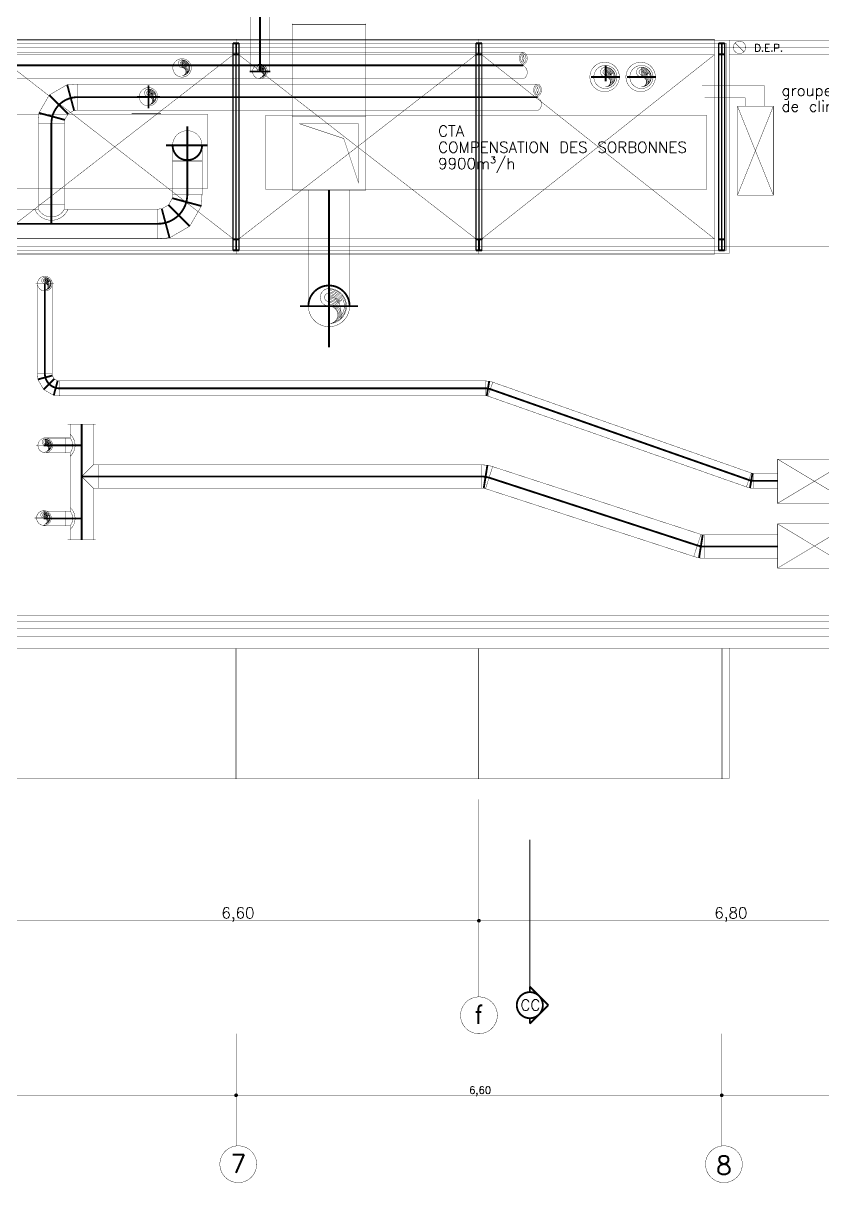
# Model space of a CAD drawing. Header units: inches. Extents: x -511311 to -456756, y 27559 to 65477.
# Drawn here: x -478382 to -467515, y 27651 to 43406 of the extents above; entities that cross this region are included whole.
import ezdxf

# ---------------------------------------------------------------- set-up
doc = ezdxf.new("R2010")
doc.units = ezdxf.units.IN
doc.header["$MEASUREMENT"] = 0
for name, pattern in [('Achse', [115, 0, -40, 75, 0]), ('AXES2', [1125, 750, -125, 125, -125]), ('CACHE', [750, 500, -250]), ('DISCONTINU2', [375, 250, -125]), ('GRILLE', [400, 200, -200]), ('HIDDENX2', [750, 500, -250]), ('pontille 1', [133.333333, 66.666667, -66.666667]), ('Tiretet', [546.805537, 264.583325, -105.833328, 70.555556, -105.833328])]:
    doc.linetypes.add(name, pattern=pattern)
for name, color, linetype in [('00  ISOFRAN', 7, 'Continuous'), ('00 AXES', 7, 'Continuous'), ('00 cotations', 7, 'Continuous'), ('00 hachures', 7, 'Continuous'), ('00 poutres', 7, 'Continuous'), ('00 traits de coupes', 7, 'Continuous'), ('00 équipements siretec', 7, 'Continuous'), ('ArchiCAD', 7, 'Continuous'), ('CLIMATISATION', 7, 'Continuous'), ('DF ActivitÈ REPRISE', 7, 'Continuous'), ('DF ActivitÈ REPRISE_A', 7, 'Continuous'), ('DF ActivitÈ REPRISE_C', 7, 'Continuous'), ('DF ActivitÈ SOUFFLAGE', 7, 'Continuous'), ('DF ActivitÈ SOUFFLAGE_A', 7, 'Continuous'), ('DF ActivitÈ SOUFFLAGE_F', 7, 'Continuous'), ('Extraction Sorbonne', 7, 'Continuous'), ('Extraction Sorbonne_A', 7, 'Continuous'), ('Extraction Sorbonne_F', 7, 'Continuous'), ('mobiliers', 7, 'Continuous'), ('murs peripherique', 7, 'Continuous'), ('P_EP', 7, 'Continuous'), ('Soufflage Sorbonne', 7, 'Continuous'), ('Soufflage Sorbonne_A', 7, 'Continuous'), ('Soufflage Sorbonne_C', 7, 'Continuous'), ('VMC', 7, 'Continuous'), ('VMC_A', 7, 'Continuous')]:
    doc.layers.add(name, color=color, linetype=linetype)
doc.styles.get("Standard").update_dxf_attribs({"font": 'txt', "bigfont": 'BIGFONT.SHX'})
doc.dimstyles.new('Dimstyle_36', dxfattribs={"dimtxt": 150, "dimasz": 85.5, "dimexe": 0.18, "dimexo": 0, "dimgap": 0.09, "dimtad": 1, "dimtih": 1, "dimtoh": 1, "dimlfac": 0.001, "dimzin": 0, "dimdsep": 46, "dimtxsty": 'Standard', "dimblk": 'ARROWHEAD_11', "dimblk1": 'ARROWHEAD_11', "dimblk2": 'ARROWHEAD_11', "dimcen": 0.09, "dimclrd": 7, "dimclre": 7, "dimclrt": 7, "dimadec": 1, "dimazin": 0, "dimtfac": 1, "dimtdec": 4, "dimtmove": 0, "dimatfit": 3, "dimfxl": 1, "dimtolj": 1, "dimtzin": 0, "dimarcsym": 0})
doc.dimstyles.new('Dimstyle_37', dxfattribs={"dimtxt": 100, "dimasz": 85.5, "dimexe": 0.18, "dimexo": 0, "dimgap": 0.09, "dimtad": 1, "dimtih": 1, "dimtoh": 1, "dimlfac": 0.001, "dimzin": 0, "dimdsep": 46, "dimtxsty": 'Standard', "dimblk": 'ARROWHEAD_11', "dimblk1": 'ARROWHEAD_11', "dimblk2": 'ARROWHEAD_11', "dimcen": 0.09, "dimclrd": 7, "dimclre": 7, "dimclrt": 7, "dimadec": 1, "dimazin": 0, "dimtfac": 1, "dimtdec": 4, "dimtmove": 0, "dimatfit": 3, "dimfxl": 1, "dimtolj": 1, "dimtzin": 0, "dimarcsym": 0})

# ---------------------------------------------------------------- blocks, each defined once
blk = doc.blocks.new('IPE param_verti_65_42')
at = {"layer": 'mobiliers', "color": 0, "linetype": 'ByBlock', "const_width": 17.5}
for points in [[(40, 80), (-40, 80)], [(-40, 80), (-40, 70)], [(-40, 70), (-10.5, 70)], [(-3.5, 63), (-3.5, -63)], [(3.5, -63), (3.5, 63)], [(10.5, 70), (40, 70)], [(40, 70), (40, 80)], [(-10.5, -70), (-40, -70)], [(-40, -70), (-40, -80)], [(-40, -80), (40, -80)], [(40, -70), (10.5, -70)], [(40, -80), (40, -70)]]:
    blk.add_lwpolyline(points, dxfattribs=at)
for points in [[(-3.5, 63, 0.4142136), (-10.5, 70)], [(10.5, 70, 0.4142136), (3.5, 63)], [(-10.5, -70, 0.4142136), (-3.5, -63)], [(3.5, -63, 0.4142136), (10.5, -70)]]:
    blk.add_lwpolyline(points, format="xyb", dxfattribs=at)
blk = doc.blocks.new('Par soleil droit_40')
at = {"layer": 'mobiliers', "color": 7, "linetype": 'ByBlock', "const_width": 5}
blk.add_lwpolyline([(0, -75), (3300, -75), (3300, -25), (0, -25)], close=True, dxfattribs=at)
blk = doc.blocks.new('IPE param_incl_65_45')
at = {"layer": 'mobiliers', "color": 0, "linetype": 'ByBlock', "const_width": 17.5}
for points in [[(0, 40), (0, -40)], [(0, 40), (2820, 40)], [(0, 40), (2820, 40)], [(0, 40), (2820, 40)], [(0, 40), (2820, 40)], [(0, 40), (0, -40)], [(0, 0), (2820, 0)], [(2820, 8), (2820, 40)], [(2820, 40), (2820, 8)], [(2820, -40), (2820, 40)], [(2820, 40), (2820, -40)], [(2820, 4), (2820, 8)], [(2820, 8), (2820, 4)], [(2820, -3), (2820, -8)], [(2820, -8), (2820, -3)], [(2820, -8), (2820, -40)], [(2820, -40), (2820, -8)], [(0, -40), (2820, -40)], [(0, -40), (2820, -40)]]:
    blk.add_lwpolyline(points, dxfattribs=at)
blk = doc.blocks.new('IPE param_verti_65_41')
at = {"layer": 'mobiliers', "color": 0, "linetype": 'ByBlock', "const_width": 17.5}
for points in [[(40, 80), (-40, 80)], [(-40, 80), (-40, 70)], [(-40, 70), (-10.5, 70)], [(-3.5, 63), (-3.5, -63)], [(3.5, -63), (3.5, 63)], [(10.5, 70), (40, 70)], [(40, 70), (40, 80)], [(-10.5, -70), (-40, -70)], [(-40, -70), (-40, -80)], [(-40, -80), (40, -80)], [(40, -70), (10.5, -70)], [(40, -80), (40, -70)]]:
    blk.add_lwpolyline(points, dxfattribs=at)
for points in [[(-3.5, 63, 0.4142136), (-10.5, 70)], [(10.5, 70, 0.4142136), (3.5, 63)], [(-10.5, -70, 0.4142136), (-3.5, -63)], [(3.5, -63, 0.4142136), (10.5, -70)]]:
    blk.add_lwpolyline(points, format="xyb", dxfattribs=at)
blk = doc.blocks.new('Par soleil droit_67')
at = {"layer": 'mobiliers', "color": 7, "linetype": 'ByBlock', "const_width": 5}
blk.add_lwpolyline([(0, -75), (3200, -75), (3200, -25), (0, -25)], close=True, dxfattribs=at)
blk = doc.blocks.new('Par soleil droit_52')
at = {"layer": 'mobiliers', "color": 7, "linetype": 'ByBlock', "const_width": 5}
blk.add_lwpolyline([(0, -75), (3300, -75), (3300, -25), (0, -25)], close=True, dxfattribs=at)
blk = doc.blocks.new('Par soleil droit_71')
at = {"layer": 'mobiliers', "color": 7, "linetype": 'ByBlock', "const_width": 5}
blk.add_lwpolyline([(0, -75), (3200, -75), (3200, -25), (0, -25)], close=True, dxfattribs=at)
blk = doc.blocks.new('IPE param_verti_65_86')
at = {"layer": 'mobiliers', "color": 0, "linetype": 'ByBlock', "const_width": 17.5}
for points in [[(40, 80), (-40, 80)], [(-40, 80), (-40, 70)], [(-40, 70), (-10.5, 70)], [(-3.5, 63), (-3.5, -63)], [(3.5, -63), (3.5, 63)], [(10.5, 70), (40, 70)], [(40, 70), (40, 80)], [(-10.5, -70), (-40, -70)], [(-40, -70), (-40, -80)], [(-40, -80), (40, -80)], [(40, -70), (10.5, -70)], [(40, -80), (40, -70)]]:
    blk.add_lwpolyline(points, dxfattribs=at)
for points in [[(-3.5, 63, 0.4142136), (-10.5, 70)], [(10.5, 70, 0.4142136), (3.5, 63)], [(-10.5, -70, 0.4142136), (-3.5, -63)], [(3.5, -63, 0.4142136), (10.5, -70)]]:
    blk.add_lwpolyline(points, format="xyb", dxfattribs=at)
blk = doc.blocks.new('BEAM_4', base_point=(-468988, 40377))
at = {"layer": '00 poutres', "color": 1, "linetype": 'pontille 1', "const_width": 5}
for points in [[(-468988, 40477), (-483638, 40477)], [(-483638, 40477), (-483638, 40277)], [(-468988, 40477), (-468988, 40277)], [(-468988, 40277), (-483638, 40277)]]:
    blk.add_lwpolyline(points, dxfattribs=at)
at = {"layer": '00 poutres', "color": 30, "linetype": 'GRILLE', "const_width": 5}
blk.add_lwpolyline([(-468988, 40377), (-483638, 40377)], dxfattribs=at)
blk = doc.blocks.new('BEAM_7', base_point=(-468988, 43077))
at = {"layer": '00 poutres', "color": 7, "linetype": 'Continuous', "const_width": 5}
for points in [[(-468988, 43177), (-498488, 43177)], [(-468988, 43177), (-468988, 42977)], [(-468988, 42977), (-498488, 42977)]]:
    blk.add_lwpolyline(points, dxfattribs=at)
at = {"layer": '00 poutres', "color": 1, "linetype": 'Tiretet', "const_width": 5}
blk.add_lwpolyline([(-468988, 43077), (-498488, 43077)], dxfattribs=at)
blk = doc.blocks.new('*D67')
at = {"layer": '00 cotations', "color": 7, "linetype": 'Continuous'}
for points, const_width in [([(-478811, 31212, 1), (-478766, 31212, 1)], 5), ([(-478800, 31212, 1), (-478777, 31212, 1)], 22.5), ([(-472211, 31212, 1), (-472166, 31212, 1)], 5), ([(-472200, 31212, 1), (-472177, 31212, 1)], 22.5)]:
    blk.add_lwpolyline(points, format="xyb", close=True, dxfattribs=dict(at, const_width=const_width))
at = {"layer": '00 cotations', "color": 7, "linetype": 'Continuous', "const_width": 5}
for points in [[(-478788, 31235), (-478788, 31297)], [(-478766, 31212), (-472211, 31212)], [(-472188, 31235), (-472188, 31297)], [(-478788, 31128), (-478788, 31190)], [(-472188, 31128), (-472188, 31190)]]:
    blk.add_lwpolyline(points, dxfattribs=at)
at = {"layer": '00 cotations', "color": 7, "insert": (-475688, 31392), "char_height": 150, "attachment_point": 1}
blk.add_mtext('\\A1;{\\Ftxt.shx|c0;6,60}', dxfattribs=at)
blk = doc.blocks.new('ARROWHEAD_11')
at = {"color": 0, "linetype": 'Continuous'}
blk.add_line((0, 0), (-1, 0), dxfattribs=at)
at = {"color": 0, "linetype": 'Continuous', "const_width": 0.25}
blk.add_lwpolyline([(-0.125, 0, 1), (0.125, 0, 1)], format="xyb", close=True, dxfattribs=at)
blk = doc.blocks.new('*D68')
at = {"layer": '00 cotations', "color": 7, "linetype": 'Continuous'}
for points, const_width in [([(-472211, 31212, 1), (-472166, 31212, 1)], 5), ([(-472200, 31212, 1), (-472177, 31212, 1)], 22.5), ([(-465411, 31212, 1), (-465366, 31212, 1)], 5), ([(-465400, 31212, 1), (-465377, 31212, 1)], 22.5)]:
    blk.add_lwpolyline(points, format="xyb", close=True, dxfattribs=dict(at, const_width=const_width))
at = {"layer": '00 cotations', "color": 7, "linetype": 'Continuous', "const_width": 5}
for points in [[(-472188, 31235), (-472188, 31297)], [(-472166, 31212), (-465411, 31212)], [(-465389, 31235), (-465389, 31297)], [(-465366, 31212), (-465344, 31212)], [(-472188, 31128), (-472188, 31190)], [(-465389, 31128), (-465389, 31190)]]:
    blk.add_lwpolyline(points, dxfattribs=at)
at = {"layer": '00 cotations', "color": 7, "insert": (-468989, 31392), "char_height": 150, "attachment_point": 1}
blk.add_mtext('\\A1;{\\Ftxt.shx|c0;6,80}', dxfattribs=at)
blk = doc.blocks.new('*D73')
at = {"layer": '00 cotations', "color": 7, "linetype": 'Continuous'}
for points, const_width in [([(-482111, 28840, 1), (-482066, 28840, 1)], 5), ([(-482100, 28840, 1), (-482077, 28840, 1)], 22.5), ([(-475511, 28840, 1), (-475466, 28840, 1)], 5), ([(-475500, 28840, 1), (-475477, 28840, 1)], 22.5)]:
    blk.add_lwpolyline(points, format="xyb", close=True, dxfattribs=dict(at, const_width=const_width))
at = {"layer": '00 cotations', "color": 7, "linetype": 'Continuous', "const_width": 5}
for points in [[(-482088, 28862), (-482088, 28924)], [(-482066, 28840), (-475511, 28840)], [(-475488, 28862), (-475488, 28924)], [(-482088, 28755), (-482088, 28817)], [(-475488, 28755), (-475488, 28817)]]:
    blk.add_lwpolyline(points, dxfattribs=at)
at = {"layer": '00 cotations', "color": 7, "insert": (-478922, 28960), "char_height": 100, "attachment_point": 1}
blk.add_mtext('\\A1;{\\Ftxt.shx|c0;6,60}', dxfattribs=at)
blk = doc.blocks.new('*D74')
at = {"layer": '00 cotations', "color": 7, "linetype": 'Continuous'}
for points, const_width in [([(-475511, 28840, 1), (-475466, 28840, 1)], 5), ([(-475500, 28840, 1), (-475477, 28840, 1)], 22.5), ([(-468911, 28840, 1), (-468866, 28840, 1)], 5), ([(-468900, 28840, 1), (-468877, 28840, 1)], 22.5)]:
    blk.add_lwpolyline(points, format="xyb", close=True, dxfattribs=dict(at, const_width=const_width))
at = {"layer": '00 cotations', "color": 7, "linetype": 'Continuous', "const_width": 5}
for points in [[(-475488, 28862), (-475488, 28924)], [(-475466, 28840), (-468911, 28840)], [(-468888, 28862), (-468888, 28924)], [(-475488, 28755), (-475488, 28817)], [(-468888, 28755), (-468888, 28817)]]:
    blk.add_lwpolyline(points, dxfattribs=at)
at = {"layer": '00 cotations', "color": 7, "insert": (-472322, 28960), "char_height": 100, "attachment_point": 1}
blk.add_mtext('\\A1;{\\Ftxt.shx|c0;6,60}', dxfattribs=at)
blk = doc.blocks.new('*D75')
at = {"layer": '00 cotations', "color": 7, "linetype": 'Continuous'}
for points, const_width in [([(-468911, 28840, 1), (-468866, 28840, 1)], 5), ([(-468900, 28840, 1), (-468877, 28840, 1)], 22.5), ([(-462311, 28840, 1), (-462266, 28840, 1)], 5), ([(-462300, 28840, 1), (-462277, 28840, 1)], 22.5)]:
    blk.add_lwpolyline(points, format="xyb", close=True, dxfattribs=dict(at, const_width=const_width))
at = {"layer": '00 cotations', "color": 7, "linetype": 'Continuous', "const_width": 5}
for points in [[(-468888, 28862), (-468888, 28924)], [(-468866, 28840), (-462311, 28840)], [(-462288, 28862), (-462288, 28924)], [(-462266, 28840), (-462243, 28840)], [(-468888, 28755), (-468888, 28817)], [(-462288, 28755), (-462288, 28817)]]:
    blk.add_lwpolyline(points, dxfattribs=at)
at = {"layer": '00 cotations', "color": 7, "insert": (-465722, 28960), "char_height": 100, "attachment_point": 1}
blk.add_mtext('\\A1;{\\Ftxt.shx|c0;6,60}', dxfattribs=at)
blk = doc.blocks.new('CUTPLANE_6', base_point=(-471497, 57173))
at = {"layer": '00 traits de coupes', "color": 171, "linetype": 'Tiretet', "const_width": 17.5}
blk.add_lwpolyline([(-471497, 32314), (-471497, 30314)], dxfattribs=at)
at = {"layer": '00 traits de coupes', "color": 7, "linetype": 'Continuous', "const_width": 25}
blk.add_lwpolyline([(-471674, 30064, 1), (-471320, 30064, 1)], format="xyb", close=True, dxfattribs=at)
for points in [[(-471497, 30241), (-471497, 30314)], [(-471497, 30314), (-471247, 30064)], [(-471247, 30064), (-471497, 29814)], [(-471497, 29814), (-471497, 29888)]]:
    blk.add_lwpolyline(points, dxfattribs=at)
at = {"layer": 'ArchiCAD', "color": 7, "insert": (-471624, 29991), "char_height": 150, "attachment_point": 7}
blk.add_mtext('\\A1;{\\Ftxt.shx|c0;CC}', dxfattribs=at)

msp = doc.modelspace()

# ---------------------------------------------------------------- linework, layer by layer
at = {"layer": '00  ISOFRAN', "color": 7, "linetype": 'Continuous', "const_width": 5}
for points in [[(-475498.267, 34908.672), (-475498.267, 33140.768)], [(-475488.279, 34908.671), (-475488.279, 33140.279)], [(-472198.267, 34908.595), (-472198.267, 33140.768)], [(-472188.279, 34908.595), (-472188.279, 33140.279)], [(-468893.273, 34908.35), (-468893.273, 33140.523)], [(-468883.285, 34908.35), (-468883.285, 33140.034)], [(-468788.267, 34917.519), (-468788.267, 33140.768)], [(-483638.267, 33140.768), (-468788.267, 33140.768)]]:
    msp.add_lwpolyline(points, dxfattribs=at)
at = {"layer": '00 AXES', "color": 1, "linetype": 'Tiretet', "const_width": 5}
for points in [[(-475488.267, 28153.364), (-475488.267, 29676.699)], [(-468888.267, 29676.699), (-468888.267, 28153.364)]]:
    msp.add_lwpolyline(points, dxfattribs=at)
at = {"layer": '00 hachures', "color": 7, "linetype": 'Achse', "const_width": 5}
for points in [[(-468788.267, 43176.801), (-465168.267, 43176.801)], [(-468788.267, 42976.801), (-466288.267, 42976.801)], [(-461908.267, 35278.507), (-483638.267, 35279.013)], [(-461708.267, 35078.519), (-483638.267, 35078.519)]]:
    msp.add_lwpolyline(points, dxfattribs=at)
at = {"layer": '00 hachures', "color": 7, "linetype": 'DISCONTINU2', "const_width": 0.25}
for points in [[(-468988.267, 37976.802), (-466988.268, 37976.802), (-466988.268, 40476.801), (-468988.267, 40476.801)], [(-468788.267, 38176.802), (-467188.268, 38176.802), (-467188.268, 40275.961), (-468788.267, 40275.961)]]:
    msp.add_lwpolyline(points, close=True, dxfattribs=at)
at = {"layer": '00 équipements siretec', "color": 7, "linetype": 'Continuous', "const_width": 5}
for points in [[(-470679.998, 42676.308, 1), (-470279.998, 42676.308, 1)], [(-470190.414, 42676.308, 1), (-469790.414, 42676.308, 1)]]:
    msp.add_lwpolyline(points, format="xyb", close=True, dxfattribs=at)
at = {"layer": '00 équipements siretec', "color": 1, "linetype": 'Tiretet', "const_width": 5}
for points in [[(-472438.267, 29926.699, 1), (-471938.267, 29926.699, 1)], [(-475709.022, 27903.364, 1), (-475209.022, 27903.364, 1)], [(-469109.022, 27903.364, 1), (-468609.022, 27903.364, 1)]]:
    msp.add_lwpolyline(points, format="xyb", close=True, dxfattribs=at)
at = {"layer": 'CLIMATISATION', "color": 1, "linetype": 'Continuous', "const_width": 5}
for points in [[(-469157.378, 42554.62), (-468306.378, 42554.62), (-468306.378, 42278.01)], [(-469118.857, 42391.342), (-468570.309, 42391.342), (-468570.309, 42278.01)], [(-468674.745, 42278.01), (-468187.128, 41069.35)], [(-468674.745, 41069.35), (-468187.128, 42278.01)]]:
    msp.add_lwpolyline(points, dxfattribs=at)
msp.add_lwpolyline([(-468674.745, 42278.01), (-468187.128, 42278.01), (-468187.128, 41069.35), (-468674.745, 41069.35)], close=True, dxfattribs=at)
at = {"layer": 'DF ActivitÈ REPRISE', "color": 191, "linetype": 'CACHE', "const_width": 5}
for points in [[(-480524.122, 43011.006), (-471584.979, 43011.006)], [(-476223.545, 42903.185), (-476223.545, 42805.464)], [(-471584.979, 42833.506), (-471561.038, 42809.565)], [(-469979.488, 42803.987), (-469979.488, 42680.859)], [(-480524.122, 42656.006), (-471584.979, 42656.006)], [(-476907.118, 42181.694), (-476507.118, 42181.694)]]:
    msp.add_lwpolyline(points, dxfattribs=at)
for points in [[(-471584.979, 42833.506), (-471561.038, 42857.446, 0.414213562), (-471561.038, 43001.089, 0.198912367), (-471584.979, 43011.006, 0.198912367), (-471608.919, 43001.089, 0.414213562), (-471608.919, 42857.446)], [(-476347.782, 42798.645, 1), (-476097.782, 42798.645, 1)], [(-471584.979, 42857.441), (-471573.006, 42869.414, 0.414213562), (-471573.006, 42989.122, 0.198912367), (-471584.979, 42994.081, 0.198912367), (-471596.952, 42989.122, 0.414213562), (-471596.952, 42869.414)], [(-470136.988, 42675.505, 1), (-469821.988, 42675.505, 1)]]:
    msp.add_lwpolyline(points, format="xyb", close=True, dxfattribs=at)
for points in [[(-476223.545, 42907.434, 1), (-476223.545, 42801.215)], [(-476223.545, 42880.879, 1), (-476223.545, 42827.77)], [(-476223.545, 42694.996, 1), (-476223.545, 42907.434)], [(-476182.793, 42707.742, 0.812993423), (-476223.545, 42903.185)], [(-476172.137, 42723.149, 0.744252547), (-476223.545, 42894.687)], [(-476144.804, 42833.161, 0.3053369), (-476223.545, 42886.19)], [(-476152.955, 42830.64, 0.302733846), (-476223.545, 42877.692)], [(-476159.247, 42823.284, 0.320374696), (-476223.545, 42869.195)], [(-476165.826, 42815.591, 0.344394639), (-476223.545, 42860.697)], [(-476153.125, 42830.442, 0.178755976), (-476223.545, 42856.449)], [(-471576.605, 42884.105), (-471584.973, 42896.892, -0.306327148), (-471584.973, 42961.644), (-471576.605, 42974.431)], [(-471593.342, 42884.105), (-471584.973, 42896.892, 0.306327148), (-471584.973, 42961.644), (-471593.342, 42974.431)], [(-476158.648, 42823.984, 0.178755976), (-476223.545, 42847.951)], [(-476164.171, 42817.526, 0.178755976), (-476223.545, 42839.454)], [(-476169.694, 42811.068, 0.178755976), (-476223.545, 42830.956)], [(-476151.292, 42730.557, 0.485850036), (-476223.545, 42822.459)], [(-476159.55, 42732.563, 0.485850036), (-476223.545, 42813.961)], [(-476182.793, 42707.742, 0.66644385), (-476223.545, 42805.464)], [(-476223.545, 42694.996, 1), (-476223.545, 42801.215)], [(-476223.545, 42694.996, 0.150139779), (-476182.917, 42707.477)], [(-476152.811, 42742.911, 0.166910225), (-476165.345, 42826.611)], [(-471561.038, 42665.922, 0.414213562), (-471561.038, 42809.565)], [(-469979.488, 42809.341, 1), (-469979.488, 42675.505)], [(-469979.488, 42775.882, 1), (-469979.488, 42708.964)], [(-469979.488, 42541.67, 1), (-469979.488, 42809.341)], [(-469928.14, 42557.73, 0.812993423), (-469979.488, 42803.987)], [(-469914.714, 42577.142, 0.744252547), (-469979.488, 42793.281)], [(-469880.274, 42715.757, 0.3053369), (-469979.488, 42782.574)], [(-469890.545, 42712.581, 0.302733846), (-469979.488, 42771.867)], [(-469898.473, 42703.312, 0.320374696), (-469979.488, 42761.16)], [(-469906.762, 42693.619, 0.344394639), (-469979.488, 42750.453)], [(-469890.759, 42712.331, 0.178755976), (-469979.488, 42745.1)], [(-469897.718, 42704.194, 0.178755976), (-469979.488, 42734.393)], [(-469904.677, 42696.057, 0.178755976), (-469979.488, 42723.686)], [(-469911.636, 42687.921, 0.178755976), (-469979.488, 42712.979)], [(-469888.45, 42586.477, 0.485850036), (-469979.488, 42702.272)], [(-469890.363, 42602.042, 0.166910225), (-469906.156, 42707.505)], [(-471584.979, 42656.006, 0.198912367), (-471561.038, 42665.922)], [(-469898.854, 42589.004, 0.485850036), (-469979.488, 42691.566)], [(-469928.14, 42557.73, 0.66644385), (-469979.488, 42680.859)], [(-469979.488, 42541.67, 1), (-469979.488, 42675.505)], [(-469979.488, 42541.67, 0.150139779), (-469928.297, 42557.396)]]:
    msp.add_lwpolyline(points, format="xyb", dxfattribs=at)
for points in [[(-475870.988, 41164.954), (-475870.988, 42164.954), (-481870.988, 42164.954), (-481870.988, 41164.954)], [(-469089.113, 41150.392), (-469089.113, 42150.392), (-475089.113, 42150.392), (-475089.113, 41150.392)]]:
    msp.add_lwpolyline(points, close=True, dxfattribs=at)
at = {"layer": 'DF ActivitÈ REPRISE_A', "color": 7, "linetype": 'Continuous', "const_width": 25}
for points in [[(-480524.122, 42833.506), (-471584.979, 42833.506)], [(-470176.363, 42675.505), (-469782.613, 42675.505)], [(-476151.419, 41533.956), (-476151.419, 42003.209)], [(-476439.818, 41745.922), (-475879.174, 41745.922)]]:
    msp.add_lwpolyline(points, dxfattribs=at)
at = {"layer": 'DF ActivitÈ REPRISE_C', "color": 7, "linetype": 'Continuous', "const_width": 25}
msp.add_lwpolyline([(-476351.419, 41745.922, 1), (-475951.419, 41745.922)], format="xyb", dxfattribs=at)
at = {"layer": 'DF ActivitÈ SOUFFLAGE', "color": 6, "linetype": 'Continuous', "const_width": 5}
for points in [[(-470626.572, 42675.505, 1), (-470311.572, 42675.505, 1)], [(-471391.903, 42401.547), (-471367.962, 42425.488, 0.414213562), (-471367.962, 42569.131, 0.198912367), (-471391.903, 42579.047, 0.198912367), (-471415.843, 42569.131, 0.414213562), (-471415.843, 42425.488)], [(-471391.903, 42425.482), (-471379.93, 42437.455, 0.414213562), (-471379.93, 42557.163, 0.198912367), (-471391.903, 42562.122, 0.198912367), (-471403.876, 42557.163, 0.414213562), (-471403.876, 42437.455)], [(-476804.124, 42406.175, 1), (-476554.124, 42406.175, 1)]]:
    msp.add_lwpolyline(points, format="xyb", close=True, dxfattribs=at)
for points in [[(-470469.072, 42809.341, 1), (-470469.072, 42675.505)], [(-470469.072, 42775.882, 1), (-470469.072, 42708.964)], [(-470469.072, 42541.67, 1), (-470469.072, 42809.341)], [(-470417.724, 42557.73, 0.812993423), (-470469.072, 42803.988)], [(-470404.298, 42577.142, 0.744252547), (-470469.072, 42793.281)], [(-470369.858, 42715.757, 0.3053369), (-470469.072, 42782.574)], [(-470380.129, 42712.581, 0.302733846), (-470469.072, 42771.867)], [(-470388.057, 42703.312, 0.320374696), (-470469.072, 42761.16)], [(-470396.346, 42693.619, 0.344394639), (-470469.072, 42750.453)], [(-470380.343, 42712.331, 0.178755976), (-470469.072, 42745.1)], [(-470387.302, 42704.194, 0.178755976), (-470469.072, 42734.393)], [(-470394.261, 42696.057, 0.178755976), (-470469.072, 42723.686)], [(-470401.22, 42687.921, 0.178755976), (-470469.072, 42712.979)], [(-470378.034, 42586.477, 0.485850036), (-470469.072, 42702.272)], [(-470379.947, 42602.042, 0.166910225), (-470395.74, 42707.505)], [(-471383.529, 42452.146), (-471391.897, 42464.933, -0.306327148), (-471391.897, 42529.685), (-471383.529, 42542.472)], [(-471400.266, 42452.146), (-471391.897, 42464.933, 0.306327148), (-471391.897, 42529.685), (-471400.266, 42542.472)], [(-470388.438, 42589.004, 0.485850036), (-470469.072, 42691.566)], [(-470417.724, 42557.73, 0.66644385), (-470469.072, 42680.859)], [(-470469.072, 42541.67, 1), (-470469.072, 42675.505)], [(-470469.072, 42541.67, 0.150139779), (-470417.881, 42557.396)], [(-476679.124, 42512.393, 1), (-476679.124, 42406.175)], [(-476679.124, 42485.839, 1), (-476679.124, 42432.729)], [(-476679.124, 42299.956, 1), (-476679.124, 42512.393)], [(-476638.371, 42312.702, 0.812993423), (-476679.124, 42508.145)], [(-476627.716, 42328.109, 0.744252547), (-476679.124, 42499.647)], [(-476600.382, 42438.12, 0.3053369), (-476679.124, 42491.15)], [(-476608.534, 42435.6, 0.302733846), (-476679.124, 42482.652)], [(-476614.826, 42428.243, 0.320374696), (-476679.124, 42474.155)], [(-476621.405, 42420.551, 0.344394639), (-476679.124, 42465.657)], [(-476608.704, 42435.401, 0.178755976), (-476679.124, 42461.408)], [(-476614.227, 42428.944, 0.178755976), (-476679.124, 42452.911)], [(-476619.75, 42422.486, 0.178755976), (-476679.124, 42444.413)], [(-476625.273, 42416.028, 0.178755976), (-476679.124, 42435.916)], [(-476606.871, 42335.517, 0.485850036), (-476679.124, 42427.418)], [(-476615.129, 42337.523, 0.485850036), (-476679.124, 42418.921)], [(-476638.371, 42312.702, 0.66644385), (-476679.124, 42410.423)], [(-476679.124, 42299.956, 1), (-476679.124, 42406.175)], [(-476608.389, 42347.871, 0.166910225), (-476620.923, 42431.571)], [(-476679.124, 42299.956, 0.150139779), (-476638.496, 42312.437)], [(-471391.903, 42224.047, 0.198912367), (-471367.962, 42233.964)], [(-471367.962, 42233.964, 0.414213562), (-471367.962, 42377.607)], [(-475951.419, 41745.922, 1), (-476351.419, 41745.922)], [(-478225.959, 40880.82, 0.669070141), (-477770.959, 40880.82)], [(-478175.959, 40880.82, 0.607540603), (-477820.959, 40880.82)]]:
    msp.add_lwpolyline(points, format="xyb", dxfattribs=at)
for points in [[(-470469.072, 42803.988), (-470469.072, 42680.859)], [(-478027.524, 42430.612), (-477784.037, 42571.19)], [(-477784.037, 42571.19), (-477643.459, 42579.047)], [(-477643.459, 42579.047), (-477643.459, 42224.047)], [(-477643.459, 42579.047), (-471391.903, 42579.047)], [(-478168.102, 42187.125), (-478027.524, 42430.612)], [(-476679.124, 42508.145), (-476679.124, 42410.423)], [(-471391.903, 42401.547), (-471367.962, 42377.607)], [(-477690.318, 42221.428), (-477643.459, 42224.047)], [(-477643.459, 42224.047), (-471391.903, 42224.047)], [(-478175.959, 42046.547), (-478168.102, 42187.125)], [(-477820.959, 42046.547), (-477818.34, 42093.406)], [(-477818.34, 42093.406), (-477771.481, 42174.569)], [(-477771.481, 42174.569), (-477690.318, 42221.428)], [(-478175.959, 40945.82), (-478175.959, 42046.547)], [(-478175.959, 42046.547), (-477820.959, 42046.547)], [(-477820.959, 40945.82), (-477820.959, 42046.547)], [(-476351.419, 41533.956), (-476351.419, 41745.922)], [(-475951.419, 41533.956), (-475951.419, 41745.922)], [(-476351.419, 41080.82), (-476351.419, 41533.956)], [(-476351.419, 41533.956), (-475951.419, 41533.956)], [(-475951.419, 41080.82), (-475951.419, 41533.956)], [(-476407.17, 40936.57), (-476354.371, 41028.021)], [(-476354.371, 41028.021), (-476351.419, 41080.82)], [(-476351.419, 41080.82), (-475951.419, 41080.82)], [(-475960.273, 40922.423), (-475951.419, 41080.82)], [(-482945.399, 40880.82), (-478175.959, 40880.82)], [(-478175.959, 40880.82), (-478175.959, 40945.82)], [(-477820.959, 40945.82), (-478175.959, 40945.82)], [(-477820.959, 40880.82), (-477820.959, 40945.82)], [(-477820.959, 40880.82), (-477256.508, 40880.82)], [(-477256.508, 40880.82), (-476551.419, 40880.82)], [(-476551.419, 40880.82), (-476498.62, 40883.771)], [(-476551.419, 40880.82), (-476551.419, 40480.82)], [(-476498.62, 40883.771), (-476407.17, 40936.57)], [(-476118.67, 40648.071), (-475960.273, 40922.423)], [(-476393.022, 40489.673), (-476118.67, 40648.071)], [(-476551.419, 40480.82), (-476393.022, 40489.673)], [(-491707.032, 40480.82), (-476551.419, 40480.82)]]:
    msp.add_lwpolyline(points, dxfattribs=at)
at = {"layer": 'DF ActivitÈ SOUFFLAGE_A', "color": 7, "linetype": 'Continuous', "const_width": 25}
for points in [[(-470466.882, 42614.411), (-470466.882, 42835.517)], [(-476679.124, 42249.925), (-476679.124, 42562.425)], [(-470665.947, 42675.505), (-470272.197, 42675.505)], [(-477643.459, 42401.547), (-471391.903, 42401.547)], [(-476835.374, 42406.175), (-476522.874, 42406.175)], [(-477998.459, 40945.82), (-477998.459, 42046.547)], [(-476151.419, 41080.82), (-476151.419, 41533.956)], [(-477998.459, 40680.82), (-477998.459, 40945.82)], [(-491707.032, 40680.82), (-476551.419, 40680.82)]]:
    msp.add_lwpolyline(points, dxfattribs=at)
for points in [[(-477643.459, 42401.547, 0.414213562), (-477998.459, 42046.547)], [(-476551.419, 40680.82, 0.414213562), (-476151.419, 41080.82)]]:
    msp.add_lwpolyline(points, format="xyb", dxfattribs=at)
at = {"layer": 'DF ActivitÈ SOUFFLAGE_F', "color": 7, "linetype": 'Continuous', "const_width": 25}
for points in [[(-477690.318, 42221.428), (-477784.037, 42571.19)], [(-477771.481, 42174.569), (-478027.524, 42430.612)], [(-477818.34, 42093.406), (-478168.102, 42187.125)], [(-476354.371, 41028.021), (-475960.273, 40922.423)], [(-476498.62, 40883.771), (-476393.022, 40489.673)], [(-476407.17, 40936.57), (-476118.67, 40648.071)]]:
    msp.add_lwpolyline(points, dxfattribs=at)
at = {"layer": 'Extraction Sorbonne', "color": 82, "linetype": 'CACHE', "const_width": 5}
for points in [[(-478212.559, 39867.806), (-477962.559, 39867.806)], [(-478206.499, 37670.314), (-477956.499, 37670.314)], [(-478225.082, 36683.63), (-477975.082, 36683.63)]]:
    msp.add_lwpolyline(points, dxfattribs=at)
for points in [[(-478187.559, 39867.806, 1), (-477987.559, 39867.806, 1)], [(-478181.499, 37670.314, 1), (-477981.499, 37670.314, 1)], [(-478200.082, 36683.63, 1), (-478000.082, 36683.63, 1)]]:
    msp.add_lwpolyline(points, format="xyb", close=True, dxfattribs=at)
at = {"layer": 'Extraction Sorbonne', "color": 82, "linetype": 'AXES2', "const_width": 5}
for points in [[(-478187.559, 39867.806), (-478187.559, 38645.323)], [(-478087.559, 39949.382), (-478087.559, 39871.205)], [(-477987.559, 39867.806), (-477987.559, 38645.323)], [(-478187.559, 38645.323), (-478183.132, 38566.124)], [(-477987.559, 38645.323), (-478187.559, 38645.323)], [(-477987.559, 38645.323), (-477986.083, 38618.923)], [(-477986.083, 38618.923), (-477959.684, 38573.198)], [(-478183.132, 38566.124), (-478103.933, 38428.948)], [(-477959.684, 38573.198), (-477913.958, 38546.798)], [(-477913.958, 38546.798), (-477887.559, 38545.323)], [(-477887.559, 38545.323), (-477887.559, 38345.323)], [(-477887.559, 38545.323), (-472099.243, 38545.323)], [(-472099.243, 38545.323), (-472048.487, 38543.027)], [(-472099.243, 38545.323), (-472099.243, 38345.323)], [(-471999.837, 38528.375), (-472066.108, 38339.673)], [(-472048.487, 38543.027), (-471999.837, 38528.375)], [(-471999.837, 38528.375), (-468487.015, 37294.686)], [(-478103.933, 38428.948), (-477966.757, 38349.75)], [(-477966.757, 38349.75), (-477887.559, 38345.323)], [(-477887.559, 38345.323), (-472099.243, 38345.323)], [(-472099.243, 38345.323), (-472082.436, 38343.9)], [(-472082.436, 38343.9), (-472066.108, 38339.673)], [(-472066.108, 38339.673), (-468553.287, 37105.985)], [(-477398.089, 37959.782), (-477776.089, 37959.782)], [(-477744.589, 37770.314), (-477744.589, 37959.782)], [(-477429.589, 37404.658), (-477429.589, 37959.782)], [(-477809.589, 37770.314), (-478103.409, 37770.314)], [(-478081.499, 37751.89), (-478081.499, 37673.713)], [(-477744.589, 37770.314), (-477809.589, 37770.314)], [(-477809.589, 37570.314), (-477809.589, 37770.314)], [(-477809.589, 37570.314), (-478103.409, 37570.314)], [(-477744.589, 37570.314), (-477809.589, 37570.314)], [(-477744.589, 37173.697), (-477744.589, 37570.314)], [(-477429.589, 37404.658), (-477587.089, 37247.158)], [(-477429.589, 37404.658), (-477364.589, 37404.658)], [(-477364.589, 37089.658), (-477364.589, 37404.658)], [(-477364.589, 37404.658), (-472147.523, 37404.658)], [(-472147.523, 37404.658), (-472073.017, 37401.936)], [(-472147.523, 37404.658), (-472147.523, 37089.658)], [(-472001.325, 37381.471), (-472098.791, 37081.929)], [(-472073.017, 37401.936), (-472001.325, 37381.471)], [(-472001.325, 37381.471), (-469171.219, 36460.607)], [(-468128.484, 37482.479), (-467128.503, 36882.49)], [(-468128.484, 36882.49), (-467128.503, 37482.479)], [(-477429.589, 37089.658), (-477587.089, 37247.158)], [(-468487.015, 37294.686), (-468553.287, 37105.985)], [(-468487.015, 37294.686), (-468470.687, 37290.459)], [(-468470.687, 37290.459), (-468453.88, 37289.037)], [(-468453.88, 37289.037), (-468453.88, 37089.037)], [(-468453.88, 37289.037), (-468128.484, 37289.037)], [(-477744.589, 37173.697), (-477744.589, 36777.08)], [(-477429.589, 37089.658), (-477429.589, 36387.611)], [(-477429.589, 37089.658), (-477364.589, 37089.658)], [(-477364.589, 37089.658), (-472147.523, 37089.658)], [(-472147.523, 37089.658), (-472122.853, 37087.713)], [(-472122.853, 37087.713), (-472098.791, 37081.929)], [(-472098.791, 37081.929), (-469268.685, 36161.065)], [(-468553.287, 37105.985), (-468504.637, 37091.333)], [(-468504.637, 37091.333), (-468453.88, 37089.037)], [(-468453.88, 37089.037), (-468128.484, 37089.037)], [(-477809.589, 36777.08), (-478103.409, 36777.08)], [(-478100.082, 36765.206), (-478100.082, 36687.029)], [(-477744.589, 36777.08), (-477809.589, 36777.08)], [(-477809.589, 36777.08), (-477809.589, 36577.08)], [(-477809.589, 36577.08), (-478103.409, 36577.08)], [(-477744.589, 36577.08), (-477809.589, 36577.08)], [(-477744.589, 36577.08), (-477744.589, 36387.611)], [(-468128.484, 36602.83), (-467128.503, 36002.841)], [(-468128.484, 36002.841), (-467128.503, 36602.83)], [(-469171.219, 36460.607), (-469268.685, 36161.065)], [(-469171.219, 36460.607), (-469147.158, 36454.822)], [(-469147.158, 36454.822), (-469122.487, 36452.878)], [(-469122.487, 36452.878), (-469122.487, 36137.878)], [(-469122.487, 36452.878), (-468128.484, 36452.878)], [(-477398.089, 36387.611), (-477776.089, 36387.611)], [(-469268.685, 36161.065), (-469196.993, 36140.599)], [(-469196.993, 36140.599), (-469122.487, 36137.878)], [(-469122.487, 36137.878), (-468128.484, 36137.878)]]:
    msp.add_lwpolyline(points, dxfattribs=at)
for points in [[(-478087.559, 39952.781, 1), (-478087.559, 39867.806)], [(-478087.559, 39931.537, 1), (-478087.559, 39889.049)], [(-478087.559, 39782.831, 1), (-478087.559, 39952.781)], [(-478054.957, 39793.028, 0.812993423), (-478087.559, 39949.382)], [(-478046.432, 39805.353, 0.744252547), (-478087.559, 39942.584)], [(-478024.565, 39893.362, 0.3053369), (-478087.559, 39935.786)], [(-478031.087, 39891.346, 0.302733846), (-478087.559, 39928.988)], [(-478036.12, 39885.46, 0.320374696), (-478087.559, 39922.19)], [(-478041.383, 39879.307, 0.344394639), (-478087.559, 39915.392)], [(-478031.222, 39891.187, 0.178755976), (-478087.559, 39911.993)], [(-478035.641, 39886.021, 0.178755976), (-478087.559, 39905.195)], [(-478040.059, 39880.854, 0.178755976), (-478087.559, 39898.397)], [(-478044.478, 39875.688, 0.178755976), (-478087.559, 39891.599)], [(-478029.756, 39811.28, 0.485850036), (-478087.559, 39884.801)], [(-478036.362, 39812.884, 0.485850036), (-478087.559, 39878.003)], [(-478054.957, 39793.028, 0.66644385), (-478087.559, 39871.205)], [(-478087.559, 39782.831, 1), (-478087.559, 39867.806)], [(-478030.971, 39821.162, 0.166910225), (-478040.998, 39888.123)], [(-478087.559, 39782.831, 0.150139779), (-478055.056, 39792.815)], [(-477744.589, 37520.314, 0.45110799), (-477744.589, 37820.314)], [(-478081.499, 37755.289, 1), (-478081.499, 37670.314)], [(-478081.499, 37734.045, 1), (-478081.499, 37691.557)], [(-478081.499, 37585.339, 1), (-478081.499, 37755.289)], [(-478048.897, 37595.536, 0.812993423), (-478081.499, 37751.89)], [(-478040.373, 37607.861, 0.744252547), (-478081.499, 37745.092)], [(-478018.506, 37695.87, 0.3053369), (-478081.499, 37738.294)], [(-478025.027, 37693.854, 0.302733846), (-478081.499, 37731.496)], [(-478030.061, 37687.969, 0.320374696), (-478081.499, 37724.698)], [(-478035.324, 37681.815, 0.344394639), (-478081.499, 37717.9)], [(-478025.163, 37693.695, 0.178755976), (-478081.499, 37714.501)], [(-478029.582, 37688.529, 0.178755976), (-478081.499, 37707.703)], [(-478034, 37683.363, 0.178755976), (-478081.499, 37700.905)], [(-478038.419, 37678.197, 0.178755976), (-478081.499, 37694.107)], [(-478023.697, 37613.788, 0.485850036), (-478081.499, 37687.309)], [(-478030.303, 37615.392, 0.485850036), (-478081.499, 37680.511)], [(-478048.897, 37595.536, 0.66644385), (-478081.499, 37673.713)], [(-478081.499, 37585.339, 1), (-478081.499, 37670.314)], [(-478024.912, 37623.671, 0.166910225), (-478034.939, 37690.631)], [(-477744.589, 37570.314, 0.358190648), (-477744.589, 37770.314)], [(-478081.499, 37585.339, 0.150139779), (-478048.997, 37595.324)], [(-478100.082, 36768.605, 1), (-478100.082, 36683.63)], [(-478100.082, 36747.361, 1), (-478100.082, 36704.874)], [(-478100.082, 36598.655, 1), (-478100.082, 36768.605)], [(-478067.48, 36608.852, 0.812993423), (-478100.082, 36765.206)], [(-478058.956, 36621.177, 0.744252547), (-478100.082, 36758.408)], [(-478037.089, 36709.186, 0.3053369), (-478100.082, 36751.61)], [(-478043.61, 36707.17, 0.302733846), (-478100.082, 36744.812)], [(-478048.644, 36701.285, 0.320374696), (-478100.082, 36738.014)], [(-478053.907, 36695.131, 0.344394639), (-478100.082, 36731.216)], [(-478043.746, 36707.011, 0.178755976), (-478100.082, 36727.817)], [(-478048.164, 36701.845, 0.178755976), (-478100.082, 36721.019)], [(-478052.583, 36696.679, 0.178755976), (-478100.082, 36714.221)], [(-477744.589, 36527.08, 0.45110799), (-477744.589, 36827.08)], [(-477744.589, 36577.08, 0.358190648), (-477744.589, 36777.08)], [(-478057.001, 36691.513, 0.178755976), (-478100.082, 36707.423)], [(-478042.28, 36627.104, 0.485850036), (-478100.082, 36700.625)], [(-478048.886, 36628.708, 0.485850036), (-478100.082, 36693.827)], [(-478067.48, 36608.852, 0.66644385), (-478100.082, 36687.029)], [(-478100.082, 36598.655, 1), (-478100.082, 36683.63)], [(-478100.082, 36598.655, 0.150139779), (-478067.579, 36608.64)], [(-478043.495, 36636.987, 0.166910225), (-478053.522, 36703.947)]]:
    msp.add_lwpolyline(points, format="xyb", dxfattribs=at)
for points in [[(-468128.484, 37482.479), (-467128.503, 37482.479), (-467128.503, 36882.49), (-468128.484, 36882.49)], [(-468128.484, 36602.83), (-467128.503, 36602.83), (-467128.503, 36002.841), (-468128.484, 36002.841)]]:
    msp.add_lwpolyline(points, close=True, dxfattribs=at)
at = {"layer": 'Extraction Sorbonne_A', "color": 7, "linetype": 'Continuous', "const_width": 25}
for points in [[(-478087.559, 39867.806), (-478087.559, 38645.323)], [(-477887.559, 38445.323), (-472099.243, 38445.323)], [(-472032.972, 38434.024), (-468520.151, 37200.335)], [(-477587.089, 37173.697), (-477587.089, 37959.782)], [(-477809.589, 37670.314), (-478103.409, 37670.314)], [(-477587.089, 37670.314), (-477809.589, 37670.314)], [(-477587.089, 37247.158), (-477364.589, 37247.158)], [(-477587.089, 37173.697), (-477587.089, 36387.611)], [(-477364.589, 37247.158), (-472147.523, 37247.158)], [(-472050.058, 37231.7), (-469219.952, 36310.836)], [(-468453.88, 37189.037), (-468128.484, 37189.037)], [(-477809.589, 36677.08), (-478103.409, 36677.08)], [(-477587.089, 36677.08), (-477809.589, 36677.08)], [(-469122.487, 36295.378), (-468128.484, 36295.378)]]:
    msp.add_lwpolyline(points, dxfattribs=at)
for points in [[(-478087.559, 38645.323, 0.414213562), (-477887.559, 38445.323)], [(-472032.972, 38434.024, 0.084636191), (-472099.243, 38445.323)], [(-472050.058, 37231.7, 0.078806779), (-472147.523, 37247.158)], [(-468520.151, 37200.335, 0.084636191), (-468453.88, 37189.037)], [(-469219.952, 36310.836, 0.078806779), (-469122.487, 36295.378)]]:
    msp.add_lwpolyline(points, format="xyb", dxfattribs=at)
at = {"layer": 'Extraction Sorbonne_F', "color": 7, "linetype": 'Continuous', "const_width": 25}
for points in [[(-477986.083, 38618.923), (-478183.132, 38566.124)], [(-477959.684, 38573.198), (-478103.933, 38428.948)], [(-477913.958, 38546.798), (-477966.757, 38349.75)], [(-472082.436, 38343.9), (-472048.487, 38543.027)], [(-472122.853, 37087.713), (-472073.017, 37401.936)], [(-468470.687, 37290.459), (-468504.637, 37091.333)], [(-469147.158, 36454.822), (-469196.993, 36140.599)]]:
    msp.add_lwpolyline(points, dxfattribs=at)
at = {"layer": 'murs peripherique', "color": 7, "linetype": 'Continuous', "const_width": 5}
for points in [[(-468988.267, 43176.801), (-468788.267, 43176.801)], [(-468988.267, 40276.801), (-468988.267, 43176.654)], [(-468788.267, 40276.801), (-468788.267, 43177.145)], [(-468788.267, 43176.801), (-468788.267, 40276.801)], [(-468788.267, 40276.801), (-468788.267, 43176.801)], [(-468988.267, 43136.801), (-468828.267, 43136.801)], [(-468828.267, 43136.801), (-468828.267, 40316.801)], [(-468828.267, 40316.801), (-468988.267, 40316.801)], [(-468788.267, 40276.801), (-468988.267, 40276.801)], [(-465538.205, 35359.071), (-483638.267, 35359.071)], [(-461598.267, 34908.348), (-483638.267, 34908.861)]]:
    msp.add_lwpolyline(points, dxfattribs=at)
at = {"layer": 'murs peripherique', "color": 1, "linetype": 'Tiretet', "const_width": 5}
for points in [[(-511308.535, 43076.801), (-459358.126, 43076.801)], [(-511308.535, 40376.801), (-459358.126, 40376.801)], [(-511308.535, 35178.519), (-459469.292, 35178.519)], [(-472188.267, 32861.919), (-472188.267, 30176.699)]]:
    msp.add_lwpolyline(points, dxfattribs=at)
at = {"layer": 'murs peripherique', "color": 1, "linetype": 'Achse', "const_width": 5}
for points in [[(-478748.267, 42976.801), (-475528.267, 40476.609)], [(-475528.267, 42976.801), (-478748.267, 40476.609)], [(-472229.979, 42976.801), (-475449.979, 40476.609)], [(-475449.979, 42976.801), (-472229.979, 40476.609)], [(-472148.267, 40476.609), (-468988.267, 42976.801)], [(-468988.267, 40476.801), (-472148.267, 42976.801)]]:
    msp.add_lwpolyline(points, dxfattribs=at)
at = {"layer": 'P_EP', "color": 1, "linetype": 'Continuous', "const_width": 5}
msp.add_lwpolyline([(-468731.052, 43078.098, 1), (-468563.052, 43078.098, 1)], format="xyb", close=True, dxfattribs=at)
msp.add_lwpolyline([(-468706.449, 43137.495), (-468587.655, 43018.701)], dxfattribs=at)
at = {"layer": 'Soufflage Sorbonne', "color": 70, "linetype": 'Continuous', "const_width": 5}
for points in [[(-474725.987, 42139.486), (-474725.987, 43401.331)], [(-473725.987, 43386.331), (-474725.987, 43386.331)], [(-473725.987, 42139.486), (-473725.987, 43401.331)], [(-474505.987, 41139.486), (-474505.987, 39562.494)], [(-473945.987, 41139.486), (-473945.987, 39562.494)], [(-474225.987, 39790.906), (-474225.987, 39572.011)]]:
    msp.add_lwpolyline(points, dxfattribs=at)
for points in [[(-474725.987, 42139.486), (-474725.987, 41139.486), (-473725.987, 41139.486), (-473725.987, 42139.486)], [(-474625.987, 42039.486), (-474025.987, 41839.486), (-473825.987, 41239.486), (-473825.987, 42039.486)]]:
    msp.add_lwpolyline(points, close=True, dxfattribs=at)
msp.add_lwpolyline([(-474505.987, 39562.494, 1), (-473945.987, 39562.494, 1)], format="xyb", close=True, dxfattribs=at)
for points in [[(-474225.987, 39800.424, 1), (-474225.987, 39562.494)], [(-474225.987, 39740.941, 1), (-474225.987, 39621.976)], [(-474225.987, 39324.564, 1), (-474225.987, 39800.424)], [(-474134.701, 39353.115, 0.812993423), (-474225.987, 39790.906)], [(-474110.832, 39387.626, 0.744252547), (-474225.987, 39771.872)], [(-474049.606, 39634.052, 0.3053369), (-474225.987, 39752.838)], [(-474067.865, 39628.406, 0.302733846), (-474225.987, 39733.803)], [(-474081.959, 39611.927, 0.320374696), (-474225.987, 39714.769)], [(-474505.987, 39562.494, 1), (-473945.987, 39562.494)], [(-474096.696, 39594.696, 0.344394639), (-474225.987, 39695.734)], [(-474068.245, 39627.961, 0.178755976), (-474225.987, 39686.217)], [(-474080.617, 39613.496, 0.178755976), (-474225.987, 39667.183)], [(-474092.989, 39599.031, 0.178755976), (-474225.987, 39648.148)], [(-474105.361, 39584.565, 0.178755976), (-474225.987, 39629.114)], [(-474064.141, 39404.221, 0.485850036), (-474225.987, 39610.08)], [(-474082.637, 39408.713, 0.485850036), (-474225.987, 39591.045)], [(-474134.701, 39353.115, 0.66644385), (-474225.987, 39572.011)], [(-474225.987, 39324.564, 1), (-474225.987, 39562.494)], [(-474067.542, 39431.893, 0.166910225), (-474095.618, 39619.381)], [(-474225.987, 39324.564, 0.150139779), (-474134.98, 39352.521)]]:
    msp.add_lwpolyline(points, format="xyb", dxfattribs=at)
at = {"layer": 'Soufflage Sorbonne_A', "color": 7, "linetype": 'Continuous', "const_width": 25}
for points in [[(-474225.987, 41139.486), (-474225.987, 39562.494)], [(-474225.987, 39212.494), (-474225.987, 39912.494)], [(-474617.987, 39562.494), (-473833.987, 39562.494)], [(-474575.987, 39562.494), (-473875.987, 39562.494)], [(-474225.987, 39562.494), (-474225.987, 39002.494)]]:
    msp.add_lwpolyline(points, dxfattribs=at)
at = {"layer": 'Soufflage Sorbonne_C', "color": 7, "linetype": 'Continuous', "const_width": 25}
msp.add_lwpolyline([(-473945.987, 39562.494, 1), (-474505.987, 39562.494)], format="xyb", dxfattribs=at)
at = {"layer": 'VMC', "color": 1, "linetype": 'Continuous', "const_width": 5}
for points in [[(-475289.63, 42750.951), (-475289.63, 44178.349)], [(-475039.63, 42750.951), (-475039.63, 44178.349)], [(-475164.63, 42832.527), (-475164.63, 42754.35)]]:
    msp.add_lwpolyline(points, dxfattribs=at)
for points in [[(-475064.63, 42750.951, 1), (-475264.63, 42750.951)], [(-475264.63, 42750.951, 1), (-475064.63, 42750.951)], [(-475164.63, 42835.926, 1), (-475164.63, 42750.951)], [(-475164.63, 42814.682, 1), (-475164.63, 42772.195)], [(-475164.63, 42665.976, 1), (-475164.63, 42835.926)], [(-475132.028, 42676.173, 0.812993423), (-475164.63, 42832.527)], [(-475123.504, 42688.498, 0.744252547), (-475164.63, 42825.729)], [(-475101.637, 42776.508, 0.3053369), (-475164.63, 42818.931)], [(-475108.158, 42774.491, 0.302733846), (-475164.63, 42812.133)], [(-475113.192, 42768.606, 0.320374696), (-475164.63, 42805.335)], [(-475118.455, 42762.452, 0.344394639), (-475164.63, 42798.537)], [(-475108.294, 42774.333, 0.178755976), (-475164.63, 42795.138)], [(-475112.713, 42769.166, 0.178755976), (-475164.63, 42788.34)], [(-475117.131, 42764, 0.178755976), (-475164.63, 42781.542)], [(-475121.55, 42758.834, 0.178755976), (-475164.63, 42774.744)], [(-475106.828, 42694.425, 0.485850036), (-475164.63, 42767.946)], [(-475113.434, 42696.03, 0.485850036), (-475164.63, 42761.148)], [(-475132.028, 42676.173, 0.66644385), (-475164.63, 42754.35)], [(-475164.63, 42665.976, 1), (-475164.63, 42750.951)], [(-475108.043, 42704.308, 0.166910225), (-475118.07, 42771.268)], [(-475164.63, 42665.976, 0.150139779), (-475132.128, 42675.961)]]:
    msp.add_lwpolyline(points, format="xyb", dxfattribs=at)
msp.add_lwpolyline([(-475264.63, 42750.951, 1), (-475064.63, 42750.951, 1)], format="xyb", close=True, dxfattribs=at)
at = {"layer": 'VMC_A', "color": 7, "linetype": 'Continuous', "const_width": 25}
for points in [[(-475164.63, 42750.951), (-475164.63, 44178.349)], [(-475304.63, 42750.951), (-475024.63, 42750.951)], [(-475289.63, 42750.951), (-475039.63, 42750.951)]]:
    msp.add_lwpolyline(points, dxfattribs=at)

# ---------------------------------------------------------------- block references
at = {"layer": '00 poutres', "color": 7}
msp.add_blockref('BEAM_7', (-468988.267, 43076.801), dxfattribs=at)
at = {"layer": '00 poutres', "color": 1}
msp.add_blockref('BEAM_4', (-468988.267, 40376.801), dxfattribs=at)
at = {"layer": '00 traits de coupes', "color": 171}
msp.add_blockref('CUTPLANE_6', (-471496.765, 57173.347), dxfattribs=at)
at = {"layer": 'mobiliers', "linetype": 'Continuous', "xscale": -1}
for name, p in [('Par soleil droit_52', (-475488.308, 43211.801)), ('Par soleil droit_52', (-472188.308, 43211.801)), ('Par soleil droit_71', (-468988.267, 43211.801))]:
    msp.add_blockref(name, p, dxfattribs=at)
at = {"layer": 'mobiliers', "color": 7, "linetype": 'pontille 1', "rotation": 90}
for p in [(-475488.806, 40316.609), (-472188.806, 40316.609), (-468888.267, 40316.609)]:
    msp.add_blockref('IPE param_incl_65_45', p, dxfattribs=at)
at = {"layer": 'mobiliers', "color": 7, "linetype": 'HIDDENX2'}
for p in [(-475488.267, 43056.801), (-472188.806, 43056.801)]:
    msp.add_blockref('IPE param_verti_65_42', p, dxfattribs=at)
at = {"layer": 'mobiliers', "color": 7, "linetype": 'HIDDENX2', "xscale": -1}
msp.add_blockref('IPE param_verti_65_86', (-468888.267, 43056.801), dxfattribs=at)
at = {"layer": 'mobiliers', "color": 7, "linetype": 'HIDDENX2', "xscale": -1, "rotation": 180}
for p in [(-475488.267, 40396.609), (-472188.267, 40396.609)]:
    msp.add_blockref('IPE param_verti_65_41', p, dxfattribs=at)
at = {"layer": 'mobiliers', "color": 7, "linetype": 'HIDDENX2', "rotation": 180}
msp.add_blockref('IPE param_verti_65_42', (-468888.267, 40396.609), dxfattribs=at)
at = {"layer": 'mobiliers', "linetype": 'Continuous', "rotation": 180}
for name, p in [('Par soleil droit_40', (-475488.267, 40241.801)), ('Par soleil droit_40', (-472188.267, 40241.801)), ('Par soleil droit_67', (-468988.267, 40241.801))]:
    msp.add_blockref(name, p, dxfattribs=at)

# ---------------------------------------------------------------- texts
at = {"layer": '00 équipements siretec', "color": 1, "attachment_point": 2}
for s, insert, char_height, width in [('\\A1;{\\Ftxt.shx|c0;\\C1;f}', (-472188.267, 30058.842), 250.00001, 500), ('\\A1;{\\Ftxt.shx|c0;\\C1;7}', (-475459.022, 28035.51), 250, 355.25334), ('\\A1;{\\Ftxt.shx|c0;\\C1;8}', (-468859.022, 28013.228), 250, 355.25334)]:
    msp.add_mtext(s, dxfattribs=dict(at, insert=insert, char_height=char_height, width=width))
at = {"layer": 'CLIMATISATION', "color": 1, "insert": (-468076.071, 42568.824), "char_height": 150, "width": 3149.47768, "attachment_point": 1, "line_spacing_factor": 0.864656}
msp.add_mtext('\\A1;{\\Ftxt.shx|c0;\\C1;groupe exterieur \\Pde climatisation}', dxfattribs=at)
at = {"layer": 'DF ActivitÈ REPRISE', "color": 191, "insert": (-472742.599, 42016.172), "char_height": 150, "width": 3737.42005, "attachment_point": 1, "line_spacing_factor": 0.883942}
msp.add_mtext('\\A1;{\\Ftxt.shx|c0;CTA\\PCOMPENSATION DES SORBONNES\\P9900m³/h}', dxfattribs=at)
at = {"layer": 'P_EP', "color": 7, "insert": (-468249.695, 43119.619), "char_height": 99.99994, "width": 515.80304, "attachment_point": 2}
msp.add_mtext('\\A1;{\\Ftxt.shx|c0;\\C7;D.E.P.}', dxfattribs=at)

# ---------------------------------------------------------------- dimensions: what is measured, and where the dimension line sits
at = {"layer": '00 cotations', "color": 7, "linetype": 'Continuous'}
for base, p1, p2, dimstyle, picture, middle in [((-498588.267, 31212.2), (-472188.267, 32861.919), (-465388.517, 32871.906), 'Dimstyle_36', '*D68', (-468788.392, 31317.2)), ((-498588.267, 31212.2), (-478788.267, 32861.92), (-472188.267, 32861.919), 'Dimstyle_36', '*D67', (-475488.267, 31317.2)), ((-501888.267, 28839.588), (-482088.267, 29676.699), (-475488.267, 29676.699), 'Dimstyle_37', '*D73', (-478788.267, 28909.588)), ((-501888.267, 28839.588), (-475488.267, 29676.699), (-468888.267, 29676.699), 'Dimstyle_37', '*D74', (-472188.267, 28909.588)), ((-501888.267, 28839.588), (-468888.267, 29676.699), (-462288.267, 29676.699), 'Dimstyle_37', '*D75', (-465588.267, 28909.588))]:
    dim = msp.add_linear_dim(base=base, p1=p1, p2=p2, dimstyle=dimstyle, dxfattribs=at)
    dim.commit()
    dim.dimension.update_dxf_attribs({"geometry": picture, "text_midpoint": middle})

doc.saveas('drawing.dxf')
